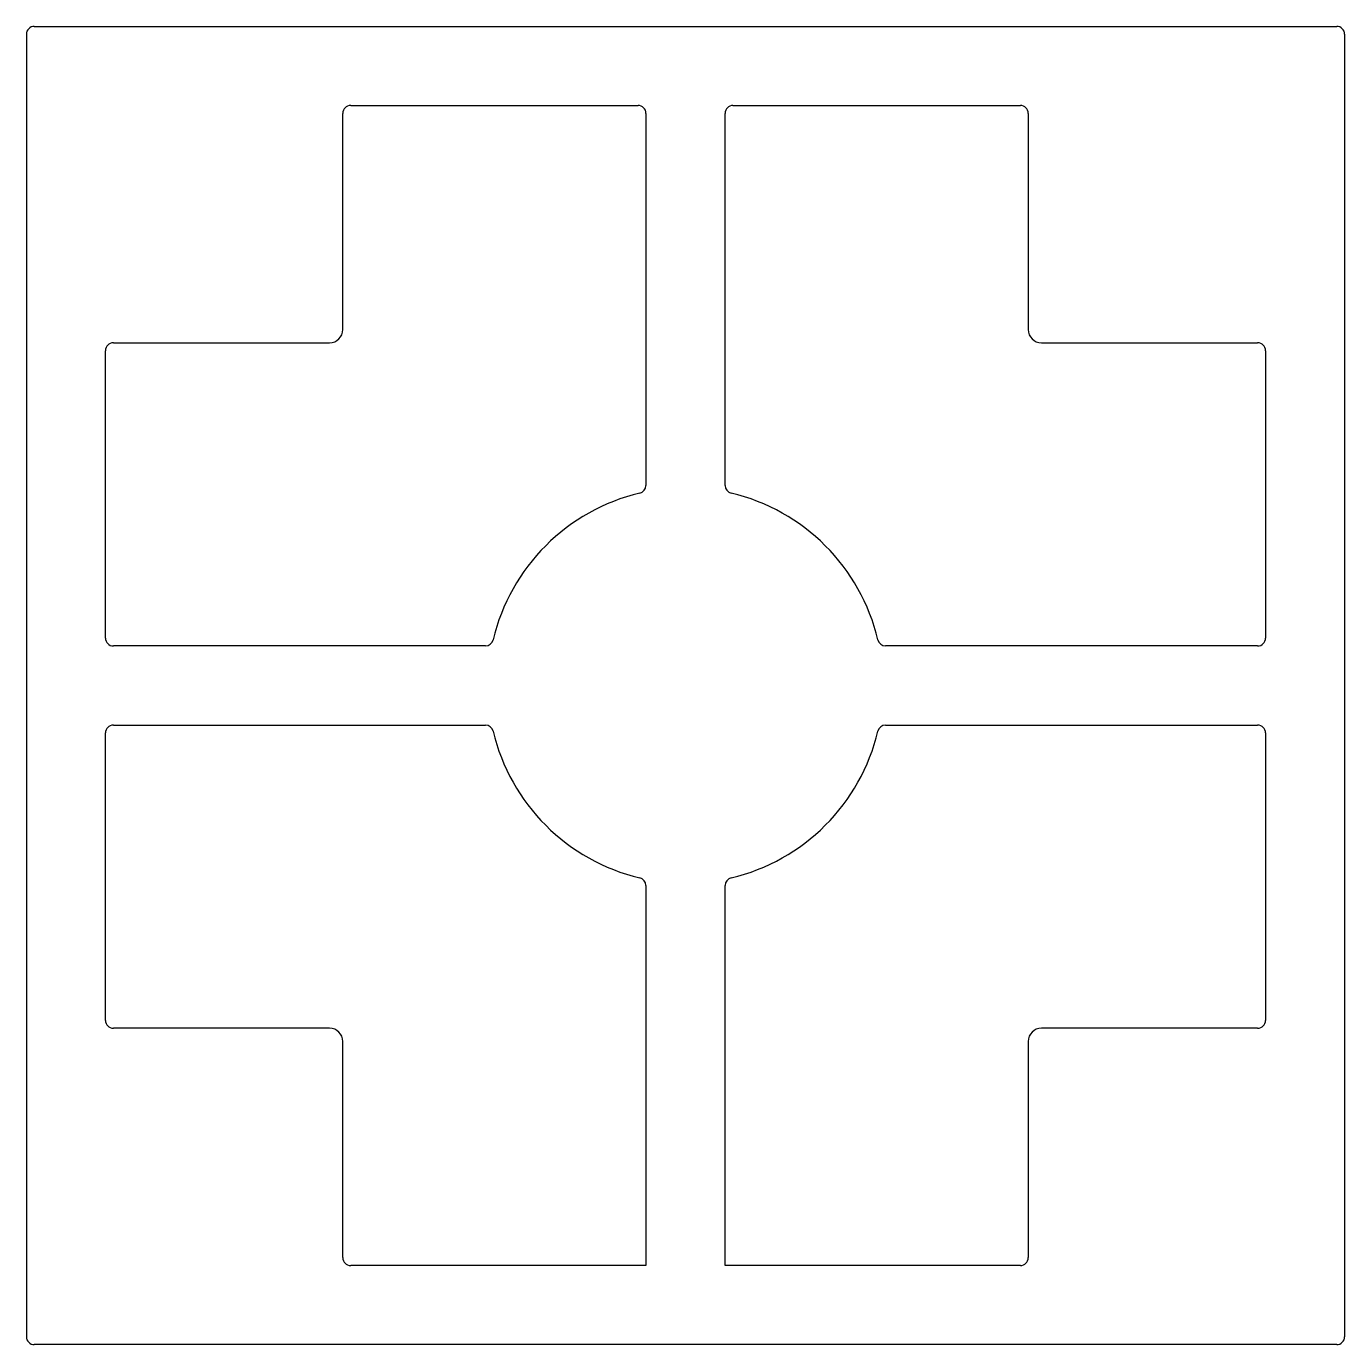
# Model space of a CAD drawing. Extents: x 2340.9 to 2390.9, y 1832.4 to 1882.4.
import ezdxf

# ---------------------------------------------------------------- set-up
doc = ezdxf.new("R2010")
doc.units = 0
doc.layers.get('0').update_dxf_attribs({"linetype": 'CONTINUOUS'})

msp = doc.modelspace()

# ---------------------------------------------------------------- linework, layer by layer
for p, q in [((2340.886, 1882.109), (2340.886, 1832.709)), ((2341.186, 1882.409), (2390.586, 1882.409)), ((2390.886, 1882.109), (2390.886, 1832.709)), ((2352.886, 1870.909), (2352.886, 1879.109)), ((2353.186, 1879.409), (2364.086, 1879.409)), ((2364.386, 1879.109), (2364.386, 1864.999)), ((2367.386, 1864.999), (2367.386, 1879.109)), ((2367.686, 1879.409), (2378.586, 1879.409)), ((2378.886, 1879.109), (2378.886, 1870.909)), ((2343.886, 1859.209), (2343.886, 1870.109)), ((2344.186, 1870.409), (2352.386, 1870.409)), ((2379.386, 1870.409), (2387.586, 1870.409)), ((2387.886, 1870.109), (2387.886, 1859.209)), ((2358.296, 1858.909), (2344.186, 1858.909)), ((2387.586, 1858.909), (2373.475, 1858.909)), ((2343.886, 1844.709), (2343.886, 1855.609)), ((2344.186, 1855.909), (2358.296, 1855.909)), ((2373.475, 1855.909), (2387.586, 1855.909)), ((2387.886, 1855.609), (2387.886, 1844.709)), ((2364.386, 1849.82), (2364.386, 1835.409)), ((2367.386, 1835.409), (2367.386, 1849.82)), ((2352.386, 1844.409), (2344.186, 1844.409)), ((2387.586, 1844.409), (2379.386, 1844.409)), ((2352.886, 1835.709), (2352.886, 1843.909)), ((2378.886, 1843.909), (2378.886, 1835.709)), ((2364.386, 1835.409), (2353.186, 1835.409)), ((2378.586, 1835.409), (2367.386, 1835.409)), ((2390.586, 1832.409), (2341.186, 1832.409))]:
    msp.add_line(p, q)
for centre, radius, start, end in [((2341.186, 1882.109), 0.3, 90, 180), ((2390.586, 1882.109), 0.3, 0, 90), ((2353.186, 1879.109), 0.3, 90, 180), ((2364.086, 1879.109), 0.3, 0, 90), ((2367.686, 1879.109), 0.3, 90, 180), ((2378.586, 1879.109), 0.3, 0, 90), ((2352.386, 1870.909), 0.5, 270, 360), ((2379.386, 1870.909), 0.5, 180, 270), ((2344.186, 1870.109), 0.3, 90, 180), ((2387.586, 1870.109), 0.3, 0, 90), ((2365.886, 1857.409), 7.5, 103.3424, 166.6576), ((2364.086, 1864.999), 0.3, 283.3424, 0), ((2367.686, 1864.999), 0.3, 180, 256.6576), ((2365.886, 1857.409), 7.5, 13.3424, 76.6576), ((2344.186, 1859.209), 0.3, 180, 270), ((2358.296, 1859.209), 0.3, 270, 346.6576), ((2373.475, 1859.209), 0.3, 193.3424, 270), ((2387.586, 1859.209), 0.3, 270, 0), ((2344.186, 1855.609), 0.3, 90, 180), ((2358.296, 1855.609), 0.3, 13.3424, 90), ((2365.886, 1857.409), 7.5, 193.3424, 256.6576), ((2365.886, 1857.409), 7.5, 283.3424, 346.6576), ((2373.475, 1855.609), 0.3, 90, 166.6576), ((2387.586, 1855.609), 0.3, 0, 90), ((2364.086, 1849.82), 0.3, 0, 76.6576), ((2367.686, 1849.82), 0.3, 103.3424, 180), ((2344.186, 1844.709), 0.3, 180, 270), ((2387.586, 1844.709), 0.3, 270, 0), ((2352.386, 1843.909), 0.5, 0, 90), ((2379.386, 1843.909), 0.5, 90, 180), ((2353.186, 1835.709), 0.3, 180, 270), ((2378.586, 1835.709), 0.3, 270, 0), ((2341.186, 1832.709), 0.3, 180, 270), ((2390.586, 1832.709), 0.3, 270, 0)]:
    msp.add_arc(centre, radius, start, end)

doc.saveas('drawing.dxf')
